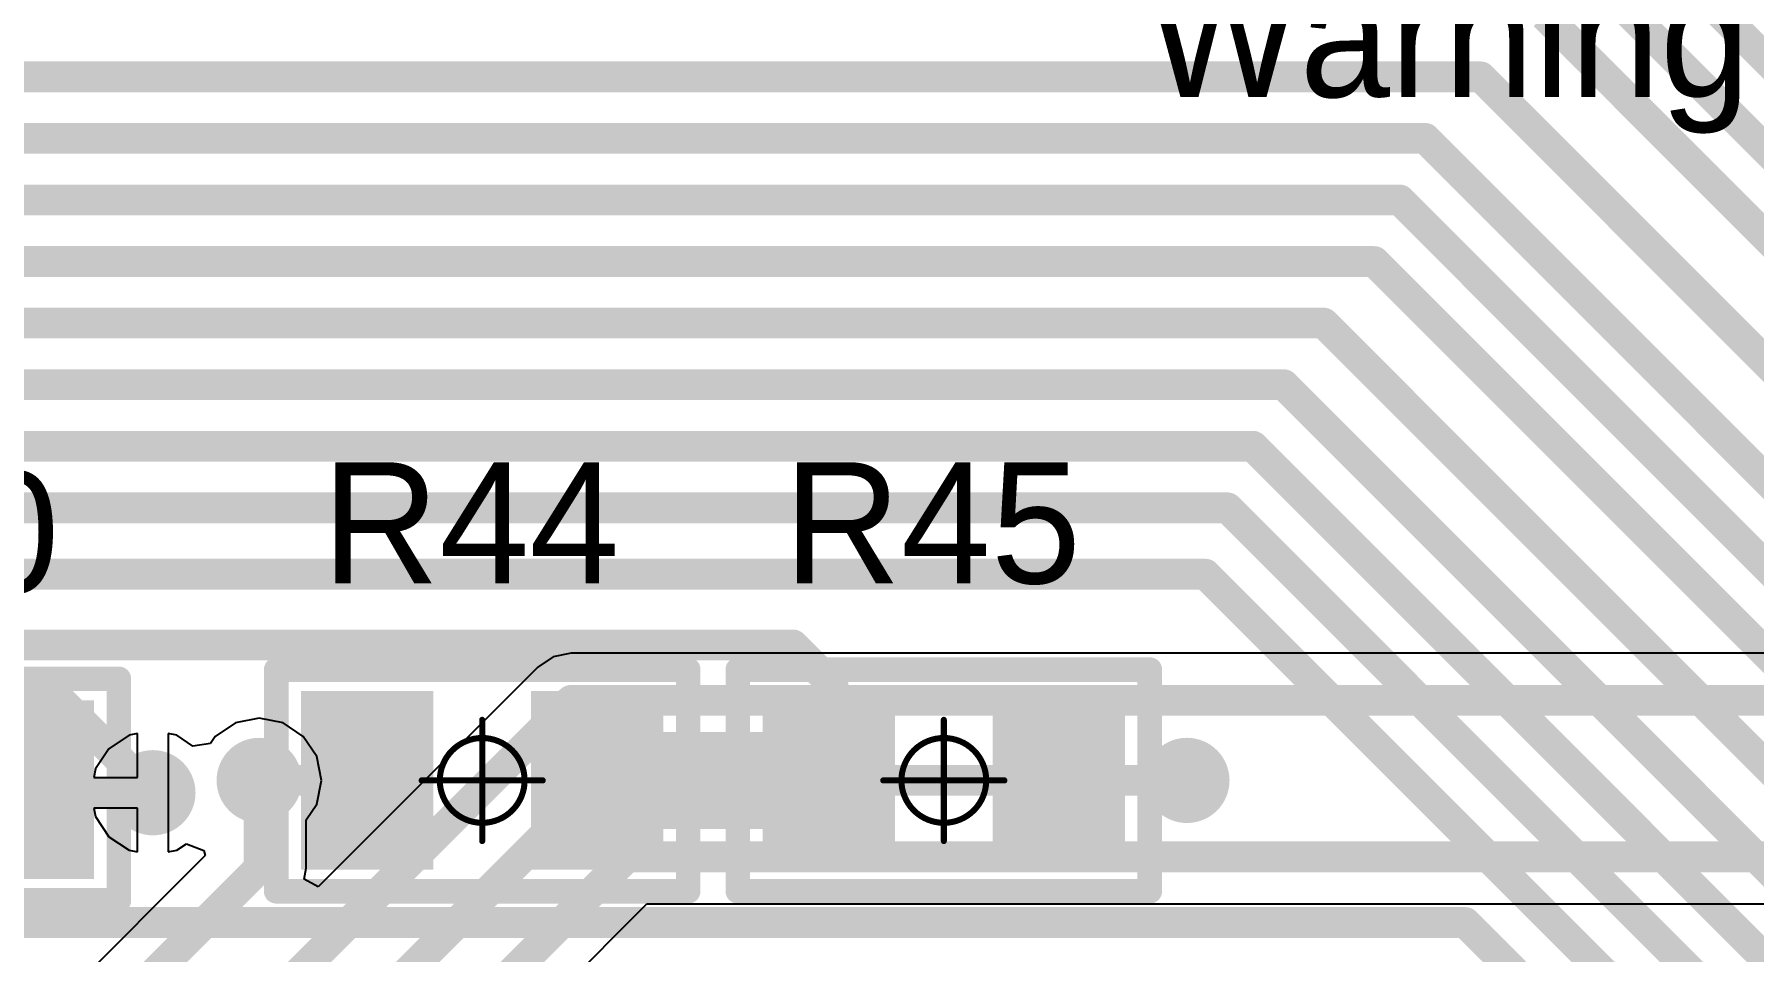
# Model space of a CAD drawing. Header units: millimetres. Extents: x 0.99 to 9.85, y 0.8 to 4.18.
# Drawn here: x 4.783 to 5.342, y 2.007 to 2.305 of the extents above; entities that cross this region are included whole.
import ezdxf

# ---------------------------------------------------------------- set-up
doc = ezdxf.new("R2010")
doc.units = ezdxf.units.MM
doc.header["$MEASUREMENT"] = 0
for name, color, linetype in [('BottomLayer', 5, 'Continuous'), ('BottomSolder', 6, 'Continuous'), ('Mechanical15', 56, 'Continuous'), ('MultiLayer', 9, 'Continuous'), ('TopLayer', 1, 'Continuous'), ('TopOverlay', 2, 'Continuous'), ('TopPaste', 8, 'Continuous'), ('TopSolder', 216, 'Continuous'), ('ViaHoleLayer', 16, 'Continuous')]:
    doc.layers.add(name, color=color, linetype=linetype)

# ---------------------------------------------------------------- blocks, each defined once
blk = doc.blocks.new('R_0805_L_9')
at = {"layer": 'Mechanical15', "const_width": 0.0019685}
for points in [[(0, -0.019685), (0, 0.019685)], [(-0.019685, 0), (0.019685, 0)]]:
    blk.add_lwpolyline(points, dxfattribs=at)
at = {"layer": 'Mechanical15'}
for points, const_width in [([(-0.0004921, 0.019685, 1), (0.0004921, 0.019685, 1)], 0.0009842), ([(0.0137795, 0, 1), (-0.0137795, 0, 1)], 0.0019685), ([(-0.0201771, 0, 1), (-0.0191929, 0, 1)], 0.0009842), ([(-0.0142716, 0, 1), (-0.0132874, 0, 1)], 0.0009842), ([(0.0132874, 0, 1), (0.0142716, 0, 1)], 0.0009842), ([(0.0191929, 0, 1), (0.0201771, 0, 1)], 0.0009842), ([(-0.0004921, -0.019685, 1), (0.0004921, -0.019685, 1)], 0.0009842)]:
    blk.add_lwpolyline(points, format="xyb", close=True, dxfattribs=dict(at, const_width=const_width))
at = {"layer": 'TopLayer'}
for points in [[(-0.0199048, -0.0250032), (-0.0199048, 0.0249968), (-0.0549048, -0.0250032), (-0.0549048, 0.0249968)], [(0.0548984, -0.0250032), (0.0548984, 0.0249968), (0.0198984, -0.0250032), (0.0198984, 0.0249968)]]:
    blk.add_solid(points, dxfattribs=at)
at = {"layer": 'TopOverlay', "const_width": 0.008}
for points in [[(-0.0669291, 0.0359968), (0.0669291, 0.0359968)], [(-0.0669291, -0.0360032), (-0.0669291, 0.0359968)], [(0.0669291, -0.0360032), (0.0669291, 0.0359968)], [(-0.0669291, -0.0360032), (0.0669291, -0.0360032)]]:
    blk.add_lwpolyline(points, dxfattribs=at)
at = {"layer": 'TopOverlay', "const_width": 0.004}
for points in [[(-0.0689291, 0.0359968, 1), (-0.0649291, 0.0359968, 1)], [(-0.0689291, 0.0359968, 1), (-0.0649291, 0.0359968, 1)], [(0.0649291, 0.0359968, 1), (0.0689291, 0.0359968, 1)], [(0.0649291, 0.0359968, 1), (0.0689291, 0.0359968, 1)], [(-0.0689291, -0.0360032, 1), (-0.0649291, -0.0360032, 1)], [(-0.0689291, -0.0360032, 1), (-0.0649291, -0.0360032, 1)], [(0.0649291, -0.0360032, 1), (0.0689291, -0.0360032, 1)], [(0.0649291, -0.0360032, 1), (0.0689291, -0.0360032, 1)]]:
    blk.add_lwpolyline(points, format="xyb", close=True, dxfattribs=at)
at = {"layer": 'TopPaste'}
for points in [[(-0.0199048, -0.0250032), (-0.0199048, 0.0249968), (-0.0549048, -0.0250032), (-0.0549048, 0.0249968)], [(0.0548984, -0.0250032), (0.0548984, 0.0249968), (0.0198984, -0.0250032), (0.0198984, 0.0249968)]]:
    blk.add_solid(points, dxfattribs=at)
at = {"layer": 'TopSolder'}
for points in [[(-0.0159048, -0.0290032), (-0.0159048, 0.0289968), (-0.0589048, -0.0290032), (-0.0589048, 0.0289968)], [(0.0588984, -0.0290032), (0.0588984, 0.0289968), (0.0158984, -0.0290032), (0.0158984, 0.0289968)]]:
    blk.add_solid(points, dxfattribs=at)
blk = doc.blocks.new('R_0805_L_57')
at = {"layer": 'Mechanical15', "const_width": 0.0019685}
for points in [[(0, -0.019685), (0, 0.019685)], [(-0.019685, 0), (0.019685, 0)]]:
    blk.add_lwpolyline(points, dxfattribs=at)
at = {"layer": 'Mechanical15'}
for points, const_width in [([(-0.0004921, 0.019685, 1), (0.0004921, 0.019685, 1)], 0.0009842), ([(0.0137795, 0, 1), (-0.0137795, 0, 1)], 0.0019685), ([(-0.0201771, 0, 1), (-0.0191929, 0, 1)], 0.0009842), ([(-0.0142716, 0, 1), (-0.0132874, 0, 1)], 0.0009842), ([(0.0132874, 0, 1), (0.0142716, 0, 1)], 0.0009842), ([(0.0191929, 0, 1), (0.0201771, 0, 1)], 0.0009842), ([(-0.0004921, -0.019685, 1), (0.0004921, -0.019685, 1)], 0.0009842)]:
    blk.add_lwpolyline(points, format="xyb", close=True, dxfattribs=dict(at, const_width=const_width))
at = {"layer": 'TopLayer'}
for points in [[(-0.0199048, -0.0250032), (-0.0199048, 0.0249968), (-0.0549048, -0.0250032), (-0.0549048, 0.0249968)], [(0.0548984, -0.0250032), (0.0548984, 0.0249968), (0.0198984, -0.0250032), (0.0198984, 0.0249968)]]:
    blk.add_solid(points, dxfattribs=at)
at = {"layer": 'TopOverlay', "const_width": 0.008}
for points in [[(-0.0669291, 0.0359968), (0.0669291, 0.0359968)], [(-0.0669291, -0.0360032), (-0.0669291, 0.0359968)], [(0.0669291, -0.0360032), (0.0669291, 0.0359968)], [(-0.0669291, -0.0360032), (0.0669291, -0.0360032)]]:
    blk.add_lwpolyline(points, dxfattribs=at)
at = {"layer": 'TopOverlay', "const_width": 0.004}
for points in [[(-0.0689291, 0.0359968, 1), (-0.0649291, 0.0359968, 1)], [(-0.0689291, 0.0359968, 1), (-0.0649291, 0.0359968, 1)], [(0.0649291, 0.0359968, 1), (0.0689291, 0.0359968, 1)], [(0.0649291, 0.0359968, 1), (0.0689291, 0.0359968, 1)], [(-0.0689291, -0.0360032, 1), (-0.0649291, -0.0360032, 1)], [(-0.0689291, -0.0360032, 1), (-0.0649291, -0.0360032, 1)], [(0.0649291, -0.0360032, 1), (0.0689291, -0.0360032, 1)], [(0.0649291, -0.0360032, 1), (0.0689291, -0.0360032, 1)]]:
    blk.add_lwpolyline(points, format="xyb", close=True, dxfattribs=at)
at = {"layer": 'TopPaste'}
for points in [[(-0.0199048, -0.0250032), (-0.0199048, 0.0249968), (-0.0549048, -0.0250032), (-0.0549048, 0.0249968)], [(0.0548984, -0.0250032), (0.0548984, 0.0249968), (0.0198984, -0.0250032), (0.0198984, 0.0249968)]]:
    blk.add_solid(points, dxfattribs=at)
at = {"layer": 'TopSolder'}
for points in [[(-0.0159048, -0.0290032), (-0.0159048, 0.0289968), (-0.0589048, -0.0290032), (-0.0589048, 0.0289968)], [(0.0588984, -0.0290032), (0.0588984, 0.0289968), (0.0158984, -0.0290032), (0.0158984, 0.0289968)]]:
    blk.add_solid(points, dxfattribs=at)
blk = doc.blocks.new('R_0805_L_58')
at = {"layer": 'Mechanical15', "const_width": 0.0019685}
for points in [[(0, 0.019685), (0, -0.019685)], [(0.019685, 0), (-0.019685, 0)]]:
    blk.add_lwpolyline(points, dxfattribs=at)
at = {"layer": 'Mechanical15'}
for points, const_width in [([(-0.0004921, 0.019685, 1), (0.0004921, 0.019685, 1)], 0.0009842), ([(0.0137795, 0, 1), (-0.0137795, 0, 1)], 0.0019685), ([(-0.0201771, 0, 1), (-0.0191929, 0, 1)], 0.0009842), ([(-0.0142716, 0, 1), (-0.0132874, 0, 1)], 0.0009842), ([(0.0132874, 0, 1), (0.0142716, 0, 1)], 0.0009842), ([(0.0191929, 0, 1), (0.0201771, 0, 1)], 0.0009842), ([(-0.0004921, -0.019685, 1), (0.0004921, -0.019685, 1)], 0.0009842)]:
    blk.add_lwpolyline(points, format="xyb", close=True, dxfattribs=dict(at, const_width=const_width))
at = {"layer": 'TopLayer'}
for points in [[(-0.0199048, -0.0250032), (-0.0199048, 0.0249968), (-0.0549048, -0.0250032), (-0.0549048, 0.0249968)], [(0.0548984, -0.0250032), (0.0548984, 0.0249968), (0.0198984, -0.0250032), (0.0198984, 0.0249968)]]:
    blk.add_solid(points, dxfattribs=at)
at = {"layer": 'TopOverlay', "const_width": 0.008}
for points in [[(0.0669291, 0.0359968), (-0.0669291, 0.0359968)], [(-0.0669291, 0.0359968), (-0.0669291, -0.0360032)], [(0.0669291, 0.0359968), (0.0669291, -0.0360032)], [(0.0669291, -0.0360032), (-0.0669291, -0.0360032)]]:
    blk.add_lwpolyline(points, dxfattribs=at)
at = {"layer": 'TopOverlay', "const_width": 0.004}
for points in [[(-0.0689291, 0.0359968, 1), (-0.0649291, 0.0359968, 1)], [(-0.0689291, 0.0359968, 1), (-0.0649291, 0.0359968, 1)], [(0.0649291, 0.0359968, 1), (0.0689291, 0.0359968, 1)], [(0.0649291, 0.0359968, 1), (0.0689291, 0.0359968, 1)], [(-0.0689291, -0.0360032, 1), (-0.0649291, -0.0360032, 1)], [(-0.0689291, -0.0360032, 1), (-0.0649291, -0.0360032, 1)], [(0.0649291, -0.0360032, 1), (0.0689291, -0.0360032, 1)], [(0.0649291, -0.0360032, 1), (0.0689291, -0.0360032, 1)]]:
    blk.add_lwpolyline(points, format="xyb", close=True, dxfattribs=at)
at = {"layer": 'TopPaste'}
for points in [[(-0.0199048, -0.0250032), (-0.0199048, 0.0249968), (-0.0549048, -0.0250032), (-0.0549048, 0.0249968)], [(0.0548984, -0.0250032), (0.0548984, 0.0249968), (0.0198984, -0.0250032), (0.0198984, 0.0249968)]]:
    blk.add_solid(points, dxfattribs=at)
at = {"layer": 'TopSolder'}
for points in [[(-0.0159048, -0.0290032), (-0.0159048, 0.0289968), (-0.0589048, -0.0290032), (-0.0589048, 0.0289968)], [(0.0588984, -0.0290032), (0.0588984, 0.0289968), (0.0158984, -0.0290032), (0.0158984, 0.0289968)]]:
    blk.add_solid(points, dxfattribs=at)

msp = doc.modelspace()

# ---------------------------------------------------------------- linework, layer by layer
at = {"layer": 'BottomLayer'}
for p, q in [((4.9520146, 2.1031297), (4.9470529, 2.0998144)), ((4.9578674, 2.1042939), (4.9520146, 2.1031297)), ((5.7426651, 2.1042939), (4.9578674, 2.1042939)), ((4.9470529, 2.0998144), (4.8757158, 2.0284773)), ((4.8170002, 2.0782367), (4.8142581, 2.0776913)), ((4.8170002, 2.0640001), (4.8170002, 2.0782367)), ((4.8297423, 2.0776913), (4.8270002, 2.0782367)), ((4.8270002, 2.0782367), (4.8270002, 2.0590001)), ((4.8487853, 2.0816912), (4.8422218, 2.0773056)), ((4.8565274, 2.0832312), (4.8487853, 2.0816912)), ((4.8642695, 2.0816912), (4.8565274, 2.0832312)), ((4.870833, 2.0773056), (4.8642695, 2.0816912)), ((4.8076946, 2.0733057), (4.803309, 2.0667422)), ((4.8142581, 2.0776913), (4.8076946, 2.0733057)), ((4.8350113, 2.0741707), (4.8297423, 2.0776913)), ((4.8407053, 2.0750361), (4.8350113, 2.0741707)), ((4.8422218, 2.0773056), (4.8407053, 2.0750361)), ((4.8752186, 2.0707421), (4.870833, 2.0773056)), ((4.8767586, 2.063), (4.8752186, 2.0707421)), ((4.803309, 2.0667422), (4.8027636, 2.0640001)), ((4.8027636, 2.0640001), (4.8170002, 2.0640001)), ((4.8752186, 2.0552579), (4.8767586, 2.063)), ((4.8270002, 2.0590001), (4.8270002, 2.0397635)), ((4.8170002, 2.0540001), (4.8027636, 2.0540001)), ((4.8027636, 2.0540001), (4.803309, 2.051258)), ((4.803309, 2.051258), (4.8076946, 2.0446945)), ((4.8170002, 2.0397635), (4.8170002, 2.0540001)), ((4.8718213, 2.0501735), (4.8752186, 2.0552579)), ((4.8718213, 2.0345274), (4.8718213, 2.0501735)), ((4.8076946, 2.0446945), (4.8142581, 2.0403089)), ((4.8142581, 2.0403089), (4.8170002, 2.0397635)), ((4.8270002, 2.0397635), (4.8297423, 2.0403089)), ((4.8297423, 2.0403089), (4.8328808, 2.042406)), ((4.8328808, 2.042406), (4.8385495, 2.0401802)), ((4.8385495, 2.0401802), (4.8389341, 2.0385629)), ((4.8389341, 2.0385629), (4.7676651, 1.9672939)), ((4.8711078, 2.0309403), (4.8718213, 2.0345274)), ((4.8757158, 2.0284773), (4.8711078, 2.0309403)), ((4.8659376, 1.9063088), (4.9824923, 2.0228635)), ((4.9824923, 2.0228635), (5.7301574, 2.0228635))]:
    msp.add_line(p, q, dxfattribs=at)
at = {"layer": 'BottomLayer', "const_width": 0.01}
for points in [[(4.5439999, 2.091), (4.7900003, 2.091)], [(4.7900003, 2.091), (4.8220002, 2.0590001)], [(4.7998674, 1.931), (4.9578674, 2.089)], [(4.9578674, 2.089), (5.749, 2.089)], [(4.828, 1.924), (4.9669999, 2.0629999)], [(4.8565274, 2.0345274), (4.8565274, 2.063)], [(4.9669999, 2.0629999), (5.1580001, 2.0629999)], [(4.7230001, 2.0590001), (4.8220002, 2.0590001)], [(4.774, 1.952), (4.8565274, 2.0345274)], [(4.8528425, 1.9148425), (4.9761574, 2.0381574)], [(4.9761574, 2.0381574), (5.7301574, 2.0381574)]]:
    msp.add_lwpolyline(points, dxfattribs=at)
at = {"layer": 'BottomLayer'}
for points, const_width in [([(4.7875003, 2.091, 1), (4.7925003, 2.091, 1)], 0.005), ([(4.7875003, 2.091, 1), (4.7925003, 2.091, 1)], 0.005), ([(4.9553674, 2.089, 1), (4.9603674, 2.089, 1)], 0.005), ([(4.9553674, 2.089, 1), (4.9603674, 2.089, 1)], 0.005), ([(4.8516062, 2.063, 1), (4.8614486, 2.063, 1)], 0.0098425), ([(5.1530789, 2.0629999, 1), (5.1629213, 2.0629999, 1)], 0.0098425), ([(4.817079, 2.0590001, 1), (4.8269214, 2.0590001, 1)], 0.0098425), ([(4.8540274, 2.063, 1), (4.8590274, 2.063, 1)], 0.005), ([(4.9644999, 2.0629999, 1), (4.9694999, 2.0629999, 1)], 0.005), ([(4.9644999, 2.0629999, 1), (4.9694999, 2.0629999, 1)], 0.005), ([(5.1555001, 2.0629999, 1), (5.1605001, 2.0629999, 1)], 0.005), ([(4.8195002, 2.0590001, 1), (4.8245002, 2.0590001, 1)], 0.005), ([(4.8195002, 2.0590001, 1), (4.8245002, 2.0590001, 1)], 0.005), ([(4.8540274, 2.0345274, 1), (4.8590274, 2.0345274, 1)], 0.005), ([(4.8540274, 2.0345274, 1), (4.8590274, 2.0345274, 1)], 0.005), ([(4.9736574, 2.0381574, 1), (4.9786574, 2.0381574, 1)], 0.005), ([(4.9736574, 2.0381574, 1), (4.9786574, 2.0381574, 1)], 0.005)]:
    msp.add_lwpolyline(points, format="xyb", close=True, dxfattribs=dict(at, const_width=const_width))
at = {"layer": 'BottomSolder', "const_width": 0.0138425}
for points in [[(4.815079, 2.0590001, 1), (4.8289214, 2.0590001, 1)], [(4.8496062, 2.063, 1), (4.8634486, 2.063, 1)], [(5.1510789, 2.0629999, 1), (5.1649213, 2.0629999, 1)]]:
    msp.add_lwpolyline(points, format="xyb", close=True, dxfattribs=at)
at = {"layer": 'MultiLayer', "const_width": 0.0098425}
for points in [[(4.8516062, 2.063, 1), (4.8614486, 2.063, 1)], [(5.1530789, 2.0629999, 1), (5.1629213, 2.0629999, 1)], [(4.817079, 2.0590001, 1), (4.8269214, 2.0590001, 1)]]:
    msp.add_lwpolyline(points, format="xyb", close=True, dxfattribs=at)
at = {"layer": 'TopLayer'}
for points, const_width in [([(5.291883, 2.3515592), (5.7551902, 1.888252)], 0.01), ([(5.2824408, 2.3315592), (5.7572441, 1.8567559)], 0.01), ([(5.2741566, 2.3115592), (5.760456, 1.8252598)], 0.01), ([(3.4335776, 2.2915592), (5.2534408, 2.2915592)], 0.01), ([(5.2534408, 2.2915592), (5.751, 1.794)], 0.01), ([(3.4252934, 2.2715592), (5.2354408, 2.2715592)], 0.01), ([(5.2354408, 2.2715592), (5.7447323, 1.7622677)], 0.01), ([(3.4170092, 2.2515592), (5.2271566, 2.2515592)], 0.01), ([(5.2271566, 2.2515592), (5.7479441, 1.7307717)], 0.01), ([(3.408725, 2.2315592), (5.2188724, 2.2315592)], 0.01), ([(5.2188724, 2.2315592), (5.751156, 1.6992756)], 0.01), ([(3.4004408, 2.2115592), (5.2024408, 2.2115592)], 0.01), ([(5.2024408, 2.2115592), (5.7462205, 1.6677795)], 0.01), ([(3.3914408, 2.1915592), (5.1894408, 2.1915592)], 0.01), ([(5.1894408, 2.1915592), (5.745, 1.636)], 0.01), ([(3.3820092, 2.1715592), (5.1794408, 2.1715592)], 0.01), ([(5.1794408, 2.1715592), (5.745, 1.606)], 0.01), ([(3.373725, 2.1515592), (5.1711566, 2.1515592)], 0.01), ([(5.1711566, 2.1515592), (5.7494245, 1.5732913)], 0.01), ([(3.367, 2.13), (5.164, 2.13)], 0.01), ([(5.164, 2.13), (5.7522047, 1.5417953)], 0.01), ([(4.3980741, 2.1070033), (5.0300033, 2.1070033)], 0.01), ([(5.0300033, 2.1070033), (5.043, 2.0940066)], 0.01), ([(5.043, 2.0844723), (5.043, 2.0940066)], 0.01), ([(5.043, 2.0844723), (5.0494724, 2.0779999)], 0.01), ([(4.9575276, 2.0810001), (4.9755309, 2.0629968)], 0.01), ([(4.9663984, 2.0629968), (4.9755309, 2.0629968)], 0.0314961), ([(4.9755309, 2.0629968), (5.0415952, 2.0629968)], 0.0314961), ([(5.0415952, 2.0629968), (5.0416016, 2.0630032)], 0.0314961), ([(5.0380386, 2.0665661), (5.0494724, 2.0779999)], 0.01), ([(5.0494724, 2.0629999), (5.0494724, 2.0779999)], 0.01), ([(4.8565274, 2.063), (4.904, 2.063)], 0.01), ([(5.1105275, 2.0629999), (5.1580001, 2.0629999)], 0.01), ([(4.7745276, 2.0590001), (4.8220002, 2.0590001)], 0.01), ([(4.5538425, 2.0168425), (5.2484417, 2.0168425)], 0.01), ([(5.2484417, 2.0168425), (5.8136464, 1.4516378)], 0.01)]:
    msp.add_lwpolyline(points, dxfattribs=dict(at, const_width=const_width))
for points, const_width in [([(5.2509408, 2.2915592, 1), (5.2559408, 2.2915592, 1)], 0.005), ([(5.2509408, 2.2915592, 1), (5.2559408, 2.2915592, 1)], 0.005), ([(5.2329408, 2.2715592, 1), (5.2379408, 2.2715592, 1)], 0.005), ([(5.2329408, 2.2715592, 1), (5.2379408, 2.2715592, 1)], 0.005), ([(5.2246566, 2.2515592, 1), (5.2296566, 2.2515592, 1)], 0.005), ([(5.2246566, 2.2515592, 1), (5.2296566, 2.2515592, 1)], 0.005), ([(5.2163724, 2.2315592, 1), (5.2213724, 2.2315592, 1)], 0.005), ([(5.2163724, 2.2315592, 1), (5.2213724, 2.2315592, 1)], 0.005), ([(5.1999408, 2.2115592, 1), (5.2049408, 2.2115592, 1)], 0.005), ([(5.1999408, 2.2115592, 1), (5.2049408, 2.2115592, 1)], 0.005), ([(5.1869408, 2.1915592, 1), (5.1919408, 2.1915592, 1)], 0.005), ([(5.1869408, 2.1915592, 1), (5.1919408, 2.1915592, 1)], 0.005), ([(5.1769408, 2.1715592, 1), (5.1819408, 2.1715592, 1)], 0.005), ([(5.1769408, 2.1715592, 1), (5.1819408, 2.1715592, 1)], 0.005), ([(5.1686566, 2.1515592, 1), (5.1736566, 2.1515592, 1)], 0.005), ([(5.1686566, 2.1515592, 1), (5.1736566, 2.1515592, 1)], 0.005), ([(5.1615, 2.13, 1), (5.1665, 2.13, 1)], 0.005), ([(5.1615, 2.13, 1), (5.1665, 2.13, 1)], 0.005), ([(5.0275033, 2.1070033, 1), (5.0325033, 2.1070033, 1)], 0.005), ([(5.0275033, 2.1070033, 1), (5.0325033, 2.1070033, 1)], 0.005), ([(5.0405, 2.0940066, 1), (5.0455, 2.0940066, 1)], 0.005), ([(5.0405, 2.0940066, 1), (5.0455, 2.0940066, 1)], 0.005), ([(5.0405, 2.0844723, 1), (5.0455, 2.0844723, 1)], 0.005), ([(5.0405, 2.0844723, 1), (5.0455, 2.0844723, 1)], 0.005), ([(4.9550276, 2.0810001, 1), (4.9600276, 2.0810001, 1)], 0.005), ([(4.9585244, 2.0629968, 1), (4.9742724, 2.0629968, 1)], 0.015748), ([(4.9676569, 2.0629968, 1), (4.9834049, 2.0629968, 1)], 0.015748), ([(4.9676569, 2.0629968, 1), (4.9834049, 2.0629968, 1)], 0.015748), ([(5.0337212, 2.0629968, 1), (5.0494692, 2.0629968, 1)], 0.015748), ([(5.0337212, 2.0629968, 1), (5.0494692, 2.0629968, 1)], 0.015748), ([(5.0337276, 2.0630032, 1), (5.0494756, 2.0630032, 1)], 0.015748), ([(5.0469724, 2.0779999, 1), (5.0519724, 2.0779999, 1)], 0.005), ([(5.0469724, 2.0779999, 1), (5.0519724, 2.0779999, 1)], 0.005), ([(5.0469724, 2.0779999, 1), (5.0519724, 2.0779999, 1)], 0.005), ([(4.8516062, 2.063, 1), (4.8614486, 2.063, 1)], 0.0098425), ([(5.1530789, 2.0629999, 1), (5.1629213, 2.0629999, 1)], 0.0098425), ([(4.817079, 2.0590001, 1), (4.8269214, 2.0590001, 1)], 0.0098425), ([(4.8540274, 2.063, 1), (4.8590274, 2.063, 1)], 0.005), ([(4.9015, 2.063, 1), (4.9065, 2.063, 1)], 0.005), ([(4.9730309, 2.0629968, 1), (4.9780309, 2.0629968, 1)], 0.005), ([(5.0355386, 2.0665661, 1), (5.0405386, 2.0665661, 1)], 0.005), ([(5.0469724, 2.0629999, 1), (5.0519724, 2.0629999, 1)], 0.005), ([(5.1080275, 2.0629999, 1), (5.1130275, 2.0629999, 1)], 0.005), ([(5.1555001, 2.0629999, 1), (5.1605001, 2.0629999, 1)], 0.005), ([(4.8195002, 2.0590001, 1), (4.8245002, 2.0590001, 1)], 0.005), ([(5.2459417, 2.0168425, 1), (5.2509417, 2.0168425, 1)], 0.005), ([(5.2459417, 2.0168425, 1), (5.2509417, 2.0168425, 1)], 0.005)]:
    msp.add_lwpolyline(points, format="xyb", close=True, dxfattribs=dict(at, const_width=const_width))
at = {"layer": 'TopSolder', "const_width": 0.0138425}
for points in [[(4.815079, 2.0590001, 1), (4.8289214, 2.0590001, 1)], [(4.8496062, 2.063, 1), (4.8634486, 2.063, 1)], [(5.1510789, 2.0629999, 1), (5.1649213, 2.0629999, 1)]]:
    msp.add_lwpolyline(points, format="xyb", close=True, dxfattribs=at)
at = {"layer": 'ViaHoleLayer', "const_width": 0.0049212}
for points in [[(4.8540668, 2.063, 1), (4.858988, 2.063, 1)], [(5.1555395, 2.0629999, 1), (5.1604607, 2.0629999, 1)], [(4.8195396, 2.0590001, 1), (4.8244608, 2.0590001, 1)]]:
    msp.add_lwpolyline(points, format="xyb", close=True, dxfattribs=at)

# ---------------------------------------------------------------- block references
for name, p in [('R_0805_L_57', (4.929, 2.063)), ('R_0805_L_9', (4.744, 2.06))]:
    msp.add_blockref(name, p)
at = {"rotation": 180}
msp.add_blockref('R_0805_L_58', (5.079, 2.063), dxfattribs=at)

# ---------------------------------------------------------------- texts
at = {"layer": 'TopOverlay'}
for s, p in [('Warning', (5.145, 2.285)), ('C10', (4.695, 2.124)), ('R44', (4.877, 2.127)), ('R45', (5.027, 2.127))]:
    msp.add_text(s, height=0.0393701, dxfattribs=at).set_placement(p)

doc.saveas('drawing.dxf')
